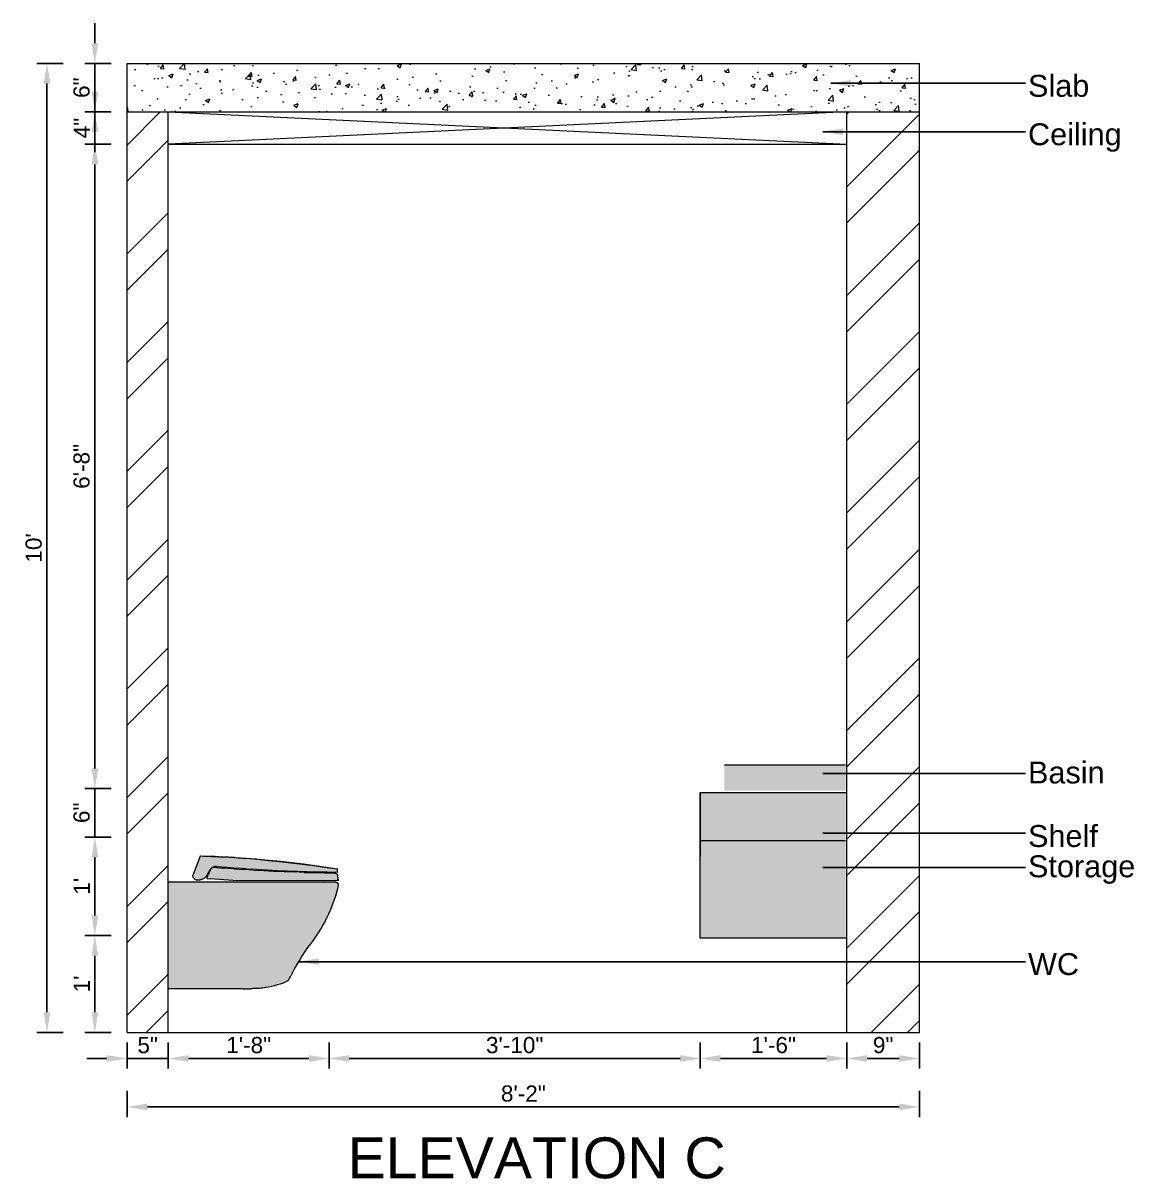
# Model space of a CAD drawing. Header units: inches. Extents: x 213 to 17763, y -4830 to 1802.
# Drawn here: x 5572.4 to 5710, y 1043.3 to 1186.4 of the extents above; entities that cross this region are included whole.
import ezdxf

# ---------------------------------------------------------------- set-up
doc = ezdxf.new("R2010")
doc.units = ezdxf.units.IN
doc.header["$MEASUREMENT"] = 0
doc.linetypes.add('ACAD_ISO02W100', pattern=[15, 12, -3])
doc.linetypes.add('AUDIT_D_060311083008-3', pattern=[0])
for name, color, linetype in [('.', 30, 'Continuous'), ('Edges', 7, 'Continuous'), ('PDF3_Text', 1, 'Continuous')]:
    doc.layers.add(name, color=color, linetype=linetype)
doc.styles.add('_mm text style', font='arial.ttf')
doc.styles.add('PDF Arial', font='arial.ttf')
doc.styles.get("Standard").update_dxf_attribs({"font": 'arial.ttf'})
doc.dimstyles.new('ISO-25', dxfattribs={"dimtxt": 4.5, "dimasz": 2.5, "dimexe": 1.25, "dimexo": 0.625, "dimtad": 1, "dimdec": 0, "dimlunit": 4, "dimtxsty": 'Standard', "dimcen": 2.5, "dimadec": 0, "dimazin": 0, "dimtfac": 1, "dimtdec": 0, "dimtmove": 0, "dimatfit": 3, "dimfxl": 1, "dimarcsym": 0})

# ---------------------------------------------------------------- blocks, each defined once
blk = doc.blocks.new('*D340')
at = {"color": 0, "linetype": 'AUDIT_D_060311083008-3', "lineweight": -2, "transparency": 16777216}
for p, q in [((5581.3, 1183.95), (5581.3, 1186.45)), ((5581.3, 1181.45), (5581.3, 1175.45)), ((5581.3, 1172.95), (5581.3, 1170.45))]:
    blk.add_line(p, q, dxfattribs=at)
at = {"color": 0, "linetype": 'ACAD_ISO02W100', "lineweight": -2, "transparency": 16777216}
for p, q in [((5583.3, 1181.45), (5580.05, 1181.45)), ((5583.3, 1175.45), (5580.05, 1175.45))]:
    blk.add_line(p, q, dxfattribs=at)
at = {"color": 0, "transparency": 16777216}
for points in [[(5580.89, 1183.95), (5581.72, 1183.95), (5581.3, 1181.45)], [(5580.89, 1172.95), (5581.72, 1172.95), (5581.3, 1175.45)]]:
    blk.add_solid(points, dxfattribs=at)
at = {"layer": 'Defpoints', "color": 0, "transparency": 16777216}
for p in [(5585.3, 1181.45), (5581.3, 1175.45), (5585.3, 1175.45)]:
    blk.add_point(p, dxfattribs=at)
at = {"color": 0, "lineweight": 5, "transparency": 16777216, "insert": (5579.66, 1178.45), "char_height": 2, "attachment_point": 5, "rotation": 90}
blk.add_mtext('6"', dxfattribs=at)
blk = doc.blocks.new('*D341')
at = {"color": 0, "linetype": 'AUDIT_D_060311083008-3', "lineweight": -2, "transparency": 16777216}
for p, q in [((5581.3, 1177.95), (5581.3, 1180.45)), ((5581.3, 1175.45), (5581.3, 1171.45)), ((5581.3, 1168.95), (5581.3, 1166.45))]:
    blk.add_line(p, q, dxfattribs=at)
at = {"color": 0, "linetype": 'ACAD_ISO02W100', "lineweight": -2, "transparency": 16777216}
for p, q in [((5583.3, 1175.45), (5580.05, 1175.45)), ((5583.3, 1171.45), (5580.05, 1171.45))]:
    blk.add_line(p, q, dxfattribs=at)
at = {"color": 0, "transparency": 16777216}
for points in [[(5580.89, 1177.95), (5581.72, 1177.95), (5581.3, 1175.45)], [(5580.89, 1168.95), (5581.72, 1168.95), (5581.3, 1171.45)]]:
    blk.add_solid(points, dxfattribs=at)
at = {"layer": 'Defpoints', "color": 0, "transparency": 16777216}
for p in [(5585.3, 1175.45), (5581.3, 1171.45), (5594.3, 1171.45)]:
    blk.add_point(p, dxfattribs=at)
at = {"color": 0, "lineweight": 5, "transparency": 16777216, "insert": (5579.68, 1173.45), "char_height": 2, "attachment_point": 5, "rotation": 90}
blk.add_mtext('4"', dxfattribs=at)
blk = doc.blocks.new('*D342')
at = {"color": 0, "linetype": 'ACAD_ISO02W100', "lineweight": -2, "transparency": 16777216}
for p, q in [((5577.37, 1181.45), (5574.12, 1181.45)), ((5577.37, 1061.45), (5574.12, 1061.45))]:
    blk.add_line(p, q, dxfattribs=at)
at = {"color": 0, "linetype": 'AUDIT_D_060311083008-3', "lineweight": -2, "transparency": 16777216}
blk.add_line((5575.37, 1178.95), (5575.37, 1063.95), dxfattribs=at)
at = {"color": 0, "transparency": 16777216}
for points in [[(5574.95, 1178.95), (5575.79, 1178.95), (5575.37, 1181.45)], [(5574.95, 1063.95), (5575.79, 1063.95), (5575.37, 1061.45)]]:
    blk.add_solid(points, dxfattribs=at)
at = {"layer": 'Defpoints', "color": 0, "transparency": 16777216}
for p in [(5583.3, 1181.45), (5575.37, 1061.45), (5585.3, 1061.45)]:
    blk.add_point(p, dxfattribs=at)
at = {"color": 0, "lineweight": 5, "transparency": 16777216, "insert": (5573.73, 1121.45), "char_height": 2, "attachment_point": 5, "rotation": 90}
blk.add_mtext("10'", dxfattribs=at)
blk = doc.blocks.new('*D343')
at = {"color": 0, "linetype": 'ACAD_ISO02W100', "lineweight": -2, "transparency": 16777216}
for p, q in [((5585.3, 1060.22), (5585.3, 1056.97)), ((5590.38, 1060.22), (5590.38, 1056.97))]:
    blk.add_line(p, q, dxfattribs=at)
at = {"color": 0, "linetype": 'AUDIT_D_060311083008-3', "lineweight": -2, "transparency": 16777216}
for p, q in [((5582.8, 1058.22), (5580.3, 1058.22)), ((5585.3, 1058.22), (5590.38, 1058.22)), ((5592.88, 1058.22), (5595.38, 1058.22))]:
    blk.add_line(p, q, dxfattribs=at)
at = {"color": 0, "transparency": 16777216}
for points in [[(5582.8, 1058.64), (5582.8, 1057.81), (5585.3, 1058.22)], [(5592.88, 1058.64), (5592.88, 1057.81), (5590.38, 1058.22)]]:
    blk.add_solid(points, dxfattribs=at)
at = {"layer": 'Defpoints', "color": 0, "transparency": 16777216}
for p in [(5585.3, 1062.22), (5590.38, 1061.45), (5590.38, 1058.22)]:
    blk.add_point(p, dxfattribs=at)
at = {"color": 0, "lineweight": 5, "transparency": 16777216, "insert": (5587.84, 1059.87), "char_height": 2, "attachment_point": 5}
blk.add_mtext('5"', dxfattribs=at)
blk = doc.blocks.new('*D344')
at = {"color": 0, "linetype": 'ACAD_ISO02W100', "lineweight": -2, "transparency": 16777216}
for p, q in [((5585.3, 1054.22), (5585.3, 1050.97)), ((5683.43, 1054.22), (5683.43, 1050.97))]:
    blk.add_line(p, q, dxfattribs=at)
at = {"color": 0, "linetype": 'AUDIT_D_060311083008-3', "lineweight": -2, "transparency": 16777216}
blk.add_line((5680.93, 1052.22), (5587.8, 1052.22), dxfattribs=at)
at = {"color": 0, "transparency": 16777216}
for points in [[(5587.8, 1052.64), (5587.8, 1051.81), (5585.3, 1052.22)], [(5680.93, 1052.64), (5680.93, 1051.81), (5683.43, 1052.22)]]:
    blk.add_solid(points, dxfattribs=at)
at = {"layer": 'Defpoints', "color": 0, "transparency": 16777216}
for p in [(5585.3, 1062.22), (5683.43, 1061.45), (5585.3, 1052.22)]:
    blk.add_point(p, dxfattribs=at)
at = {"color": 0, "lineweight": 5, "transparency": 16777216, "insert": (5634.37, 1053.87), "char_height": 2, "attachment_point": 5}
blk.add_mtext('8\'-2"', dxfattribs=at)
blk = doc.blocks.new('*D366')
at = {"color": 0, "linetype": 'ACAD_ISO02W100', "lineweight": -2, "transparency": 16777216}
for p, q in [((5583.3, 1171.45), (5580.05, 1171.45)), ((5583.3, 1091.65), (5580.05, 1091.65))]:
    blk.add_line(p, q, dxfattribs=at)
at = {"color": 0, "linetype": 'AUDIT_D_060311083008-3', "lineweight": -2, "transparency": 16777216}
blk.add_line((5581.3, 1168.95), (5581.3, 1094.15), dxfattribs=at)
at = {"color": 0, "transparency": 16777216}
for points in [[(5580.89, 1168.95), (5581.72, 1168.95), (5581.3, 1171.45)], [(5580.89, 1094.15), (5581.72, 1094.15), (5581.3, 1091.65)]]:
    blk.add_solid(points, dxfattribs=at)
at = {"layer": 'Defpoints', "color": 0, "transparency": 16777216}
for p in [(5594.3, 1171.45), (5581.3, 1091.65), (5590.38, 1091.65)]:
    blk.add_point(p, dxfattribs=at)
at = {"color": 0, "lineweight": 5, "transparency": 16777216, "insert": (5579.66, 1131.55), "char_height": 2, "attachment_point": 5, "rotation": 90}
blk.add_mtext('6\'-8"', dxfattribs=at)
blk = doc.blocks.new('*D367')
at = {"color": 0, "linetype": 'AUDIT_D_060311083008-3', "lineweight": -2, "transparency": 16777216}
for p, q in [((5581.3, 1094.15), (5581.3, 1096.65)), ((5581.3, 1091.65), (5581.3, 1085.65)), ((5581.3, 1083.15), (5581.3, 1080.65))]:
    blk.add_line(p, q, dxfattribs=at)
at = {"color": 0, "linetype": 'ACAD_ISO02W100', "lineweight": -2, "transparency": 16777216}
for p, q in [((5583.3, 1091.65), (5580.05, 1091.65)), ((5583.3, 1085.65), (5580.05, 1085.65))]:
    blk.add_line(p, q, dxfattribs=at)
at = {"color": 0, "transparency": 16777216}
for points in [[(5580.89, 1094.15), (5581.72, 1094.15), (5581.3, 1091.65)], [(5580.89, 1083.15), (5581.72, 1083.15), (5581.3, 1085.65)]]:
    blk.add_solid(points, dxfattribs=at)
at = {"layer": 'Defpoints', "color": 0, "transparency": 16777216}
for p in [(5590.38, 1091.65), (5581.3, 1085.65), (5590.38, 1085.65)]:
    blk.add_point(p, dxfattribs=at)
at = {"color": 0, "lineweight": 5, "transparency": 16777216, "insert": (5579.66, 1088.65), "char_height": 2, "attachment_point": 5, "rotation": 90}
blk.add_mtext('6"', dxfattribs=at)
blk = doc.blocks.new('*D368')
at = {"color": 0, "linetype": 'ACAD_ISO02W100', "lineweight": -2, "transparency": 16777216}
for p, q in [((5583.3, 1085.65), (5580.05, 1085.65)), ((5583.3, 1073.45), (5580.05, 1073.45))]:
    blk.add_line(p, q, dxfattribs=at)
at = {"color": 0, "linetype": 'AUDIT_D_060311083008-3', "lineweight": -2, "transparency": 16777216}
blk.add_line((5581.3, 1083.15), (5581.3, 1075.95), dxfattribs=at)
at = {"color": 0, "transparency": 16777216}
for points in [[(5580.89, 1083.15), (5581.72, 1083.15), (5581.3, 1085.65)], [(5580.89, 1075.95), (5581.72, 1075.95), (5581.3, 1073.45)]]:
    blk.add_solid(points, dxfattribs=at)
at = {"layer": 'Defpoints', "color": 0, "transparency": 16777216}
for p in [(5590.38, 1085.65), (5581.3, 1073.45), (5590.38, 1073.45)]:
    blk.add_point(p, dxfattribs=at)
at = {"color": 0, "lineweight": 5, "transparency": 16777216, "insert": (5579.68, 1079.55), "char_height": 2, "attachment_point": 5, "rotation": 90}
blk.add_mtext("1'", dxfattribs=at)
blk = doc.blocks.new('*D369')
at = {"color": 0, "linetype": 'ACAD_ISO02W100', "lineweight": -2, "transparency": 16777216}
for p, q in [((5583.3, 1073.45), (5580.05, 1073.45)), ((5583.3, 1061.45), (5580.05, 1061.45))]:
    blk.add_line(p, q, dxfattribs=at)
at = {"color": 0, "linetype": 'AUDIT_D_060311083008-3', "lineweight": -2, "transparency": 16777216}
blk.add_line((5581.3, 1070.95), (5581.3, 1063.95), dxfattribs=at)
at = {"color": 0, "transparency": 16777216}
for points in [[(5580.89, 1070.95), (5581.72, 1070.95), (5581.3, 1073.45)], [(5580.89, 1063.95), (5581.72, 1063.95), (5581.3, 1061.45)]]:
    blk.add_solid(points, dxfattribs=at)
at = {"layer": 'Defpoints', "color": 0, "transparency": 16777216}
for p in [(5590.38, 1073.45), (5581.3, 1061.45), (5585.3, 1061.45)]:
    blk.add_point(p, dxfattribs=at)
at = {"color": 0, "lineweight": 5, "transparency": 16777216, "insert": (5579.68, 1067.45), "char_height": 2, "attachment_point": 5, "rotation": 90}
blk.add_mtext("1'", dxfattribs=at)
blk = doc.blocks.new('*D350')
at = {"color": 0, "linetype": 'ACAD_ISO02W100', "lineweight": -2, "transparency": 16777216}
for p, q in [((5674.43, 1060.22), (5674.43, 1056.97)), ((5683.43, 1060.22), (5683.43, 1056.97))]:
    blk.add_line(p, q, dxfattribs=at)
at = {"color": 0, "linetype": 'AUDIT_D_060311083008-3', "lineweight": -2, "transparency": 16777216}
blk.add_line((5676.93, 1058.22), (5680.93, 1058.22), dxfattribs=at)
at = {"color": 0, "transparency": 16777216}
for points in [[(5676.93, 1058.64), (5676.93, 1057.81), (5674.43, 1058.22)], [(5680.93, 1058.64), (5680.93, 1057.81), (5683.43, 1058.22)]]:
    blk.add_solid(points, dxfattribs=at)
at = {"layer": 'Defpoints', "color": 0, "transparency": 16777216}
for p in [(5674.43, 1061.45), (5683.43, 1061.45), (5683.43, 1058.22)]:
    blk.add_point(p, dxfattribs=at)
at = {"color": 0, "lineweight": 5, "transparency": 16777216, "insert": (5678.93, 1059.87), "char_height": 2, "attachment_point": 5}
blk.add_mtext('9"', dxfattribs=at)
blk = doc.blocks.new('Toto ls')
at = {"lineweight": 5, "true_color": 0xffffff}
h = blk.add_hatch(color=7, dxfattribs=at)
h.dxf.hatch_style = 1
h.paths.add_polyline_path([(6.39, -3.62), (6.73, -3.13), (7.08, -2.64), (7.44, -2.15), (7.79, -1.67), (8.11, -1.19), (8.4, -0.71), (8.65, -0.28), (8.89, 0.15), (9.11, 0.59), (9.32, 1.03), (9.52, 1.47), (9.7, 1.92), (9.87, 2.36), (10.03, 2.81), (10.17, 3.26), (10.3, 3.71), (10.42, 4.16), (10.53, 4.62), (10.54, 4.66), (10.53, 4.7), (10.52, 4.75), (10.5, 4.79), (10.48, 4.83), (10.45, 4.86), (10.42, 4.89), (10.39, 4.92), (10.35, 4.94), (10.31, 4.95), (10.26, 4.96), (10.22, 4.97), (8.8, 4.97), (-5.6, 4.97), (-10.54, 4.97), (-10.54, -8.23), (-1.24, -8.23), (-0.35, -8.22), (-0.15, -8.22), (-0.04, -8.21), (0.08, -8.21), (0.21, -8.21), (0.28, -8.2), (0.34, -8.2), (0.48, -8.19), (0.63, -8.18), (0.74, -8.17), (0.79, -8.17), (0.96, -8.15), (1.14, -8.13), (1.15, -8.13), (1.33, -8.11), (1.43, -8.09), (1.5, -8.08), (1.88, -8.01), (2.25, -7.94), (2.61, -7.85), (2.97, -7.75), (3.33, -7.64), (3.69, -7.51), (4.04, -7.38), (4.11, -7.34), (4.18, -7.3), (4.24, -7.26), (4.3, -7.2), (4.35, -7.14), (4.4, -7.08), (4.44, -7.01), (4.47, -6.93), (4.63, -6.62), (4.89, -6.12), (5.16, -5.62), (5.45, -5.12), (5.75, -4.62), (6.06, -4.12)])
h.paths.add_polyline_path([(10.5, 5.49), (10.54, 5.21), (10.52, 5.19), (10.49, 5.16), (10.49, 5.16), (10.47, 5.16), (-2.48, 5.18), (-5.32, 5.39), (-5.71, 5.44), (-5.74, 5.46), (-5.76, 5.5), (-5.24, 6.61), (-5.21, 6.65), (-5.19, 6.68), (-5.17, 6.71), (-5.14, 6.73), (-5.12, 6.75), (-5.12, 6.75), (-5.09, 6.77), (-5.05, 6.79), (-5.02, 6.81), (-4.99, 6.82), (-4.93, 6.83), (-3.67, 6.73), (-2.42, 6.64), (-1.18, 6.56), (0.07, 6.48), (1.32, 6.41), (2.56, 6.34), (3.81, 6.29), (5.06, 6.24), (6.31, 6.19), (7.56, 6.16), (8.81, 6.13), (10.06, 6.11), (10.11, 6.1), (10.16, 6.09), (10.21, 6.07), (10.25, 6.05), (10.29, 6.02), (10.33, 5.99), (10.37, 5.95), (10.4, 5.91), (10.43, 5.87), (10.45, 5.82), (10.46, 5.77), (10.47, 5.72), (10.5, 5.5)])
h.paths.add_polyline_path([(-5.75, 5.48), (-5.74, 5.47), (-5.74, 5.46), (-5.75, 5.47), (-5.76, 5.49)], flags=16)
h.paths.add_polyline_path([(10.49, 5.17), (10.5, 5.17), (10.51, 5.18), (10.52, 5.19), (10.5, 5.17)], flags=16)
h.paths.add_polyline_path([(7.44, 7.04), (6.04, 7.22), (4.65, 7.39), (3.25, 7.54), (1.85, 7.68), (0.45, 7.81), (-0.95, 7.92), (-2.36, 8.02), (-3.76, 8.1), (-4.36, 8.13), (-5.17, 8.17), (-6.13, 8.21), (-6.5, 8.23), (-6.51, 8.23), (-6.52, 8.23), (-6.53, 8.22), (-6.54, 8.22), (-6.54, 8.22), (-6.55, 8.21), (-6.56, 8.21), (-6.57, 8.2), (-6.57, 8.2), (-6.58, 8.19), (-6.59, 8.18), (-6.59, 8.18), (-7.46, 5.92), (-7.48, 5.84), (-7.48, 5.76), (-7.47, 5.68), (-7.44, 5.6), (-7.41, 5.52), (-7.37, 5.45), (-7.31, 5.39), (-7.25, 5.33), (-7.18, 5.29), (-7.11, 5.25), (-7.03, 5.23), (-6.95, 5.22), (-6.85, 5.21), (-6.76, 5.22), (-6.66, 5.23), (-6.56, 5.25), (-6.47, 5.27), (-6.38, 5.3), (-6.29, 5.34), (-6.2, 5.38), (-6.11, 5.43), (-6.03, 5.49), (-5.96, 5.55), (-5.88, 5.61), (-5.36, 6.53), (-5.31, 6.59), (-5.25, 6.65), (-5.19, 6.71), (-5.13, 6.75), (-5.06, 6.8), (-4.98, 6.84), (-4.91, 6.87), (-4.83, 6.89), (-4.75, 6.91), (-4.67, 6.92), (-4.58, 6.92), (-4.5, 6.92), (-3.26, 6.82), (-2.02, 6.73), (-0.78, 6.65), (0.45, 6.57), (1.7, 6.51), (2.94, 6.44), (4.18, 6.39), (5.42, 6.34), (6.66, 6.31), (7.9, 6.27), (9.14, 6.25), (10.38, 6.23), (10.45, 6.23), (10.45, 6.64), (10.4, 6.61), (8.83, 6.85)])
at = {"layer": 'Edges', "lineweight": 5}
for p, q in [((-6.59, 8.18), (-7.46, 5.92)), ((-6.59, 8.18), (-6.58, 8.19)), ((-6.59, 8.18), (-6.59, 8.18)), ((-6.58, 8.19), (-6.57, 8.2)), ((-6.57, 8.2), (-6.56, 8.21)), ((-6.57, 8.2), (-6.57, 8.2)), ((-6.56, 8.21), (-6.55, 8.21)), ((-6.55, 8.21), (-6.54, 8.22)), ((-6.54, 8.22), (-6.53, 8.22)), ((-6.54, 8.22), (-6.54, 8.22)), ((-6.53, 8.22), (-6.52, 8.23)), ((-6.52, 8.23), (-6.51, 8.23)), ((-6.51, 8.23), (-6.5, 8.23)), ((-6.5, 8.23), (-6.13, 8.21)), ((-6.5, 8.23), (-5.15, 8.18)), ((-6.13, 8.21), (-5.15, 8.18)), ((-5.17, 8.17), (-6.13, 8.21)), ((-5.15, 8.18), (-5.17, 8.17)), ((-5.17, 8.17), (-4.36, 8.13)), ((-5.15, 8.18), (-3.72, 8.12)), ((-4.36, 8.13), (-5.15, 8.18)), ((-4.36, 8.13), (-3.76, 8.1)), ((-4.36, 8.13), (-3.72, 8.12)), ((-2.36, 8.02), (-3.76, 8.1)), ((-3.72, 8.12), (-2.3, 8.04)), ((-2.36, 8.02), (-0.95, 7.92)), ((-2.3, 8.04), (-0.88, 7.94)), ((0.45, 7.81), (-0.95, 7.92)), ((-0.88, 7.94), (0.54, 7.83)), ((0.45, 7.81), (1.85, 7.68)), ((0.54, 7.83), (1.96, 7.7)), ((1.85, 7.68), (3.25, 7.54)), ((1.96, 7.7), (3.38, 7.56)), ((3.25, 7.54), (4.65, 7.39)), ((3.38, 7.56), (4.8, 7.41)), ((4.65, 7.39), (6.04, 7.22)), ((4.8, 7.41), (6.21, 7.24)), ((6.04, 7.22), (7.44, 7.04)), ((6.21, 7.24), (7.63, 7.05)), ((-7.48, 5.84), (-7.46, 5.92)), ((-7.48, 5.76), (-7.48, 5.84)), ((-7.47, 5.68), (-7.48, 5.76)), ((-5.36, 6.53), (-5.88, 5.61)), ((-5.76, 5.5), (-5.25, 6.59)), ((-5.31, 6.59), (-5.36, 6.53)), ((-5.25, 6.65), (-5.31, 6.59)), ((-5.19, 6.71), (-5.25, 6.65)), ((-5.23, 6.62), (-5.25, 6.59)), ((-5.21, 6.65), (-5.23, 6.62)), ((-5.19, 6.68), (-5.21, 6.65)), ((-5.13, 6.75), (-5.19, 6.71)), ((-5.17, 6.71), (-5.19, 6.68)), ((-5.14, 6.73), (-5.17, 6.71)), ((-5.12, 6.75), (-5.14, 6.73)), ((-5.06, 6.8), (-5.13, 6.75)), ((-5.12, 6.75), (-5.12, 6.75)), ((-5.11, 6.75), (-5.12, 6.75)), ((-5.09, 6.77), (-5.11, 6.75)), ((-5.05, 6.79), (-5.09, 6.77)), ((-4.98, 6.84), (-5.06, 6.8)), ((-5.02, 6.81), (-5.05, 6.79)), ((-4.99, 6.82), (-5.02, 6.81)), ((-4.95, 6.83), (-4.99, 6.82)), ((-4.91, 6.87), (-4.98, 6.84)), ((-4.92, 6.83), (-4.95, 6.83)), ((-4.92, 6.83), (-3.67, 6.73)), ((-4.83, 6.89), (-4.91, 6.87)), ((-4.75, 6.91), (-4.83, 6.89)), ((-4.67, 6.92), (-4.75, 6.91)), ((-4.58, 6.92), (-4.67, 6.92)), ((-4.5, 6.92), (-4.58, 6.92)), ((-4.5, 6.92), (-3.26, 6.82)), ((-2.42, 6.64), (-3.67, 6.73)), ((-3.26, 6.82), (-2.02, 6.73)), ((-2.42, 6.64), (-1.18, 6.56)), ((-0.78, 6.65), (-2.02, 6.73)), ((0.07, 6.48), (-1.18, 6.56)), ((-0.78, 6.65), (0.45, 6.57)), ((0.07, 6.48), (1.32, 6.41)), ((0.45, 6.57), (1.7, 6.51)), ((1.32, 6.41), (2.56, 6.34)), ((1.7, 6.51), (2.94, 6.44)), ((2.56, 6.34), (3.81, 6.29)), ((2.94, 6.44), (4.18, 6.39)), ((3.81, 6.29), (5.06, 6.24)), ((4.18, 6.39), (5.42, 6.34)), ((6.31, 6.19), (5.06, 6.24)), ((5.42, 6.34), (6.66, 6.31)), ((6.31, 6.19), (7.56, 6.16)), ((6.66, 6.31), (7.9, 6.27)), ((7.44, 7.04), (8.83, 6.85)), ((7.56, 6.16), (8.81, 6.13)), ((7.63, 7.05), (9.04, 6.85)), ((7.9, 6.27), (9.14, 6.25)), ((8.81, 6.13), (10.06, 6.11)), ((8.83, 6.85), (10.4, 6.61)), ((9.04, 6.85), (10.45, 6.64)), ((9.14, 6.25), (10.38, 6.23)), ((10.11, 6.1), (10.06, 6.11)), ((10.16, 6.09), (10.11, 6.1)), ((10.21, 6.07), (10.16, 6.09)), ((10.21, 6.07), (10.25, 6.05)), ((10.29, 6.02), (10.25, 6.05)), ((10.33, 5.99), (10.29, 6.02)), ((10.33, 5.99), (10.33, 5.99)), ((10.33, 5.99), (10.37, 5.95)), ((10.4, 5.91), (10.37, 5.95)), ((10.45, 6.23), (10.38, 6.23)), ((10.45, 6.64), (10.4, 6.61)), ((10.43, 5.87), (10.4, 5.91)), ((10.43, 5.87), (10.45, 5.82)), ((10.45, 6.23), (10.45, 6.64)), ((10.46, 5.77), (10.45, 5.82)), ((10.47, 5.72), (10.46, 5.77)), ((-10.54, -8.23), (-10.54, 4.97)), ((-5.6, 4.97), (-10.54, 4.97)), ((-7.44, 5.6), (-7.47, 5.68)), ((-7.41, 5.52), (-7.44, 5.6)), ((-7.37, 5.45), (-7.41, 5.52)), ((-7.31, 5.39), (-7.37, 5.45)), ((-7.25, 5.33), (-7.31, 5.39)), ((-7.18, 5.29), (-7.25, 5.33)), ((-7.11, 5.25), (-7.18, 5.29)), ((-7.03, 5.23), (-7.11, 5.25)), ((-6.95, 5.22), (-7.03, 5.23)), ((-6.85, 5.21), (-6.95, 5.22)), ((-6.76, 5.22), (-6.85, 5.21)), ((-6.66, 5.23), (-6.76, 5.22)), ((-6.56, 5.25), (-6.66, 5.23)), ((-6.47, 5.27), (-6.56, 5.25)), ((-6.38, 5.3), (-6.47, 5.27)), ((-6.29, 5.34), (-6.38, 5.3)), ((-6.2, 5.38), (-6.29, 5.34)), ((-6.11, 5.43), (-6.2, 5.38)), ((-6.03, 5.49), (-6.11, 5.43)), ((-5.96, 5.55), (-6.03, 5.49)), ((-5.88, 5.61), (-5.96, 5.55)), ((-5.76, 5.5), (-5.76, 5.5)), ((-5.76, 5.5), (-5.76, 5.49)), ((-5.76, 5.49), (-5.75, 5.48)), ((-5.75, 5.48), (-5.75, 5.47)), ((-5.75, 5.47), (-5.74, 5.47)), ((-5.74, 5.47), (-5.74, 5.46)), ((-5.74, 5.46), (-5.73, 5.46)), ((-5.74, 5.46), (-5.74, 5.46)), ((-5.73, 5.46), (-5.73, 5.45)), ((-5.73, 5.45), (-5.72, 5.45)), ((-5.72, 5.45), (-5.71, 5.44)), ((-5.71, 5.44), (-5.7, 5.44)), ((-5.7, 5.44), (-5.7, 5.44)), ((-5.7, 5.44), (-5.32, 5.39)), ((8.8, 4.97), (-5.6, 4.97)), ((-2.48, 5.18), (-5.32, 5.39)), ((10.47, 5.16), (-2.48, 5.18)), ((8.76, 4.96), (8.75, 4.95)), ((8.79, 4.96), (8.76, 4.96)), ((8.8, 4.97), (8.79, 4.96)), ((10.22, 4.97), (8.8, 4.97)), ((10.22, 4.97), (10.26, 4.96)), ((10.26, 4.96), (10.31, 4.95)), ((10.31, 4.95), (10.35, 4.94)), ((10.35, 4.94), (10.39, 4.92)), ((10.39, 4.92), (10.42, 4.89)), ((10.42, 4.89), (10.45, 4.86)), ((10.53, 4.62), (10.42, 4.16)), ((10.45, 4.86), (10.48, 4.83)), ((10.5, 5.5), (10.47, 5.72)), ((10.47, 5.16), (10.48, 5.16)), ((10.49, 5.16), (10.48, 5.16)), ((10.48, 4.83), (10.5, 4.79)), ((10.49, 5.17), (10.5, 5.49)), ((10.5, 5.17), (10.49, 5.17)), ((10.49, 5.16), (10.49, 5.17)), ((10.5, 5.49), (10.5, 5.5)), ((10.5, 5.17), (10.5, 5.49)), ((10.5, 5.49), (10.5, 5.49)), ((10.51, 5.17), (10.5, 5.49)), ((10.5, 5.17), (10.5, 5.49)), ((10.54, 5.22), (10.5, 5.49)), ((10.51, 5.18), (10.5, 5.49)), ((10.5, 5.17), (10.5, 5.17)), ((10.5, 5.17), (10.51, 5.17)), ((10.5, 4.79), (10.52, 4.75)), ((10.51, 5.18), (10.52, 5.19)), ((10.51, 5.18), (10.51, 5.18)), ((10.51, 5.17), (10.51, 5.18)), ((10.52, 5.19), (10.53, 5.2)), ((10.52, 5.19), (10.52, 5.19)), ((10.52, 4.75), (10.53, 4.7)), ((10.53, 5.21), (10.54, 5.22)), ((10.53, 5.21), (10.53, 5.2)), ((10.53, 5.2), (10.53, 5.2)), ((10.54, 4.66), (10.53, 4.7)), ((10.54, 4.66), (10.53, 4.62)), ((10.17, 3.26), (10.03, 2.81)), ((10.3, 3.71), (10.17, 3.26)), ((10.42, 4.16), (10.3, 3.71)), ((9.52, 1.47), (9.32, 1.03)), ((9.7, 1.92), (9.52, 1.47)), ((9.87, 2.36), (9.7, 1.92)), ((10.03, 2.81), (9.87, 2.36)), ((8.89, 0.15), (8.65, -0.28)), ((9.11, 0.59), (8.89, 0.15)), ((9.32, 1.03), (9.11, 0.59)), ((8.11, -1.19), (7.79, -1.67)), ((8.4, -0.71), (8.11, -1.19)), ((8.65, -0.28), (8.4, -0.71)), ((7.08, -2.64), (6.73, -3.13)), ((7.44, -2.15), (7.08, -2.64)), ((7.79, -1.67), (7.44, -2.15)), ((6.06, -4.12), (5.75, -4.62)), ((6.39, -3.62), (6.06, -4.12)), ((6.73, -3.13), (6.39, -3.62)), ((5.16, -5.62), (4.89, -6.12)), ((5.45, -5.12), (5.16, -5.62)), ((5.75, -4.62), (5.45, -5.12)), ((4.35, -7.14), (4.3, -7.2)), ((4.4, -7.08), (4.35, -7.14)), ((4.44, -7.01), (4.4, -7.08)), ((4.47, -6.93), (4.44, -7.01)), ((4.47, -6.93), (4.63, -6.62)), ((4.89, -6.12), (4.63, -6.62)), ((-1.34, -8.23), (-10.54, -8.23)), ((-1.26, -8.23), (-1.34, -8.23)), ((-1.26, -8.23), (-0.35, -8.22)), ((-0.15, -8.22), (-0.35, -8.22)), ((-0.04, -8.21), (-0.15, -8.22)), ((0.08, -8.21), (-0.04, -8.21)), ((0.21, -8.21), (0.08, -8.21)), ((0.28, -8.2), (0.21, -8.21)), ((0.34, -8.2), (0.28, -8.2)), ((0.48, -8.19), (0.34, -8.2)), ((0.63, -8.18), (0.48, -8.19)), ((0.74, -8.17), (0.63, -8.18)), ((0.79, -8.17), (0.74, -8.17)), ((0.96, -8.15), (0.79, -8.17)), ((1.14, -8.13), (0.96, -8.15)), ((1.15, -8.13), (1.14, -8.13)), ((1.33, -8.11), (1.15, -8.13)), ((1.43, -8.09), (1.33, -8.11)), ((1.52, -8.08), (1.43, -8.09)), ((1.55, -8.07), (1.52, -8.08)), ((1.88, -8.01), (1.55, -8.07)), ((2.25, -7.94), (1.88, -8.01)), ((2.61, -7.85), (2.25, -7.94)), ((2.97, -7.75), (2.61, -7.85)), ((3.33, -7.64), (2.97, -7.75)), ((3.69, -7.51), (3.33, -7.64)), ((4.04, -7.38), (3.69, -7.51)), ((4.11, -7.34), (4.04, -7.38)), ((4.18, -7.3), (4.11, -7.34)), ((4.24, -7.26), (4.18, -7.3)), ((4.3, -7.2), (4.24, -7.26))]:
    blk.add_line(p, q, dxfattribs=at)
blk = doc.blocks.new('*D379')
at = {"color": 0, "linetype": 'ACAD_ISO02W100', "lineweight": -2, "transparency": 16777216}
for p, q in [((5590.38, 1060.22), (5590.38, 1056.97)), ((5610.31, 1060.22), (5610.31, 1056.97))]:
    blk.add_line(p, q, dxfattribs=at)
at = {"color": 0, "linetype": 'AUDIT_D_060311083008-3', "lineweight": -2, "transparency": 16777216}
blk.add_line((5592.88, 1058.22), (5607.81, 1058.22), dxfattribs=at)
at = {"color": 0, "transparency": 16777216}
for points in [[(5592.88, 1058.64), (5592.88, 1057.81), (5590.38, 1058.22)], [(5607.81, 1058.64), (5607.81, 1057.81), (5610.31, 1058.22)]]:
    blk.add_solid(points, dxfattribs=at)
at = {"layer": 'Defpoints', "color": 0, "transparency": 16777216}
for p in [(5610.31, 1081.25), (5590.38, 1061.45), (5610.31, 1058.22)]:
    blk.add_point(p, dxfattribs=at)
at = {"color": 0, "lineweight": 5, "transparency": 16777216, "insert": (5600.35, 1059.87), "char_height": 2, "attachment_point": 5}
blk.add_mtext('1\'-8"', dxfattribs=at)
blk = doc.blocks.new('*D380')
at = {"color": 0, "linetype": 'ACAD_ISO02W100', "lineweight": -2, "transparency": 16777216}
for p, q in [((5610.31, 1060.22), (5610.31, 1056.97)), ((5656.27, 1060.22), (5656.27, 1056.97))]:
    blk.add_line(p, q, dxfattribs=at)
at = {"color": 0, "linetype": 'AUDIT_D_060311083008-3', "lineweight": -2, "transparency": 16777216}
blk.add_line((5612.81, 1058.22), (5653.77, 1058.22), dxfattribs=at)
at = {"color": 0, "transparency": 16777216}
for points in [[(5612.81, 1058.64), (5612.81, 1057.81), (5610.31, 1058.22)], [(5653.77, 1058.64), (5653.77, 1057.81), (5656.27, 1058.22)]]:
    blk.add_solid(points, dxfattribs=at)
at = {"layer": 'Defpoints', "color": 0, "transparency": 16777216}
for p in [(5610.31, 1081.25), (5656.27, 1073.18), (5656.27, 1058.22)]:
    blk.add_point(p, dxfattribs=at)
at = {"color": 0, "lineweight": 5, "transparency": 16777216, "insert": (5633.29, 1059.87), "char_height": 2, "attachment_point": 5}
blk.add_mtext('3\'-10"', dxfattribs=at)
blk = doc.blocks.new('*D381')
at = {"color": 0, "linetype": 'ACAD_ISO02W100', "lineweight": -2, "transparency": 16777216}
for p, q in [((5656.27, 1060.22), (5656.27, 1056.97)), ((5674.43, 1060.22), (5674.43, 1056.97))]:
    blk.add_line(p, q, dxfattribs=at)
at = {"color": 0, "linetype": 'AUDIT_D_060311083008-3', "lineweight": -2, "transparency": 16777216}
blk.add_line((5658.77, 1058.22), (5671.93, 1058.22), dxfattribs=at)
at = {"color": 0, "transparency": 16777216}
for points in [[(5658.77, 1058.64), (5658.77, 1057.81), (5656.27, 1058.22)], [(5671.93, 1058.64), (5671.93, 1057.81), (5674.43, 1058.22)]]:
    blk.add_solid(points, dxfattribs=at)
at = {"layer": 'Defpoints', "color": 0, "transparency": 16777216}
for p in [(5656.27, 1073.18), (5674.43, 1073.18), (5674.43, 1058.22)]:
    blk.add_point(p, dxfattribs=at)
at = {"color": 0, "lineweight": 5, "transparency": 16777216, "insert": (5665.35, 1059.87), "char_height": 2, "attachment_point": 5}
blk.add_mtext('1\'-6"', dxfattribs=at)

msp = doc.modelspace()

# ---------------------------------------------------------------- hatches: boundary and pattern name
at = {"layer": '.', "lineweight": 5, "transparency": 33554687}
h = msp.add_hatch(dxfattribs=at)
h.set_pattern_fill('AR-CONC', color=1, scale=0.03)
h.set_pattern_definition([(50, (-518.6957, 711.4474), (5.46554, -0.4781726), [0.5715, -6.2865]), (355, (-518.6957, 711.4474), (-1.0573026, 5.7317054), [0.4572, -5.0292175]), (100.45144, (-518.24, 711.4075), (4.4082374, 5.2535326), [0.4857003, -5.3427073]), (46.1842, (-518.696, 712.9714), (8.132371, -1.26127), [0.85725, -9.42975]), (96.63556, (-518.018, 712.866), (7.122124, 7.422784), [0.728551, -8.014068]), (351.18415, (-518.696, 712.971), (7.122124, 7.422784), [0.685799, -7.543792]), (21, (-517.9337, 712.5904), (4.5484317, -3.067956), [0.5715, -6.2865]), (326, (-517.9337, 712.5904), (1.854061, 5.525639), [0.4572, -5.0292]), (71.451445, (-517.5547, 712.3347), (6.4024926, 2.457683), [0.4857003, -5.342698]), (37.5, (-518.6957, 711.4474), (0.0926581, 2.53665117), [0, -4.96824, 0, -5.1054, 0, -5.04825]), (7.5, (-518.6957, 711.4474), (2.0045899, 3.0054172), [0, -2.91084, 0, -4.85394, 0, -1.92405]), (327.5, (-520.395, 711.4474), (4.06771786, -0.1718623), [0, -1.905, 0, -5.9436, 0, -7.8867]), (317.5, (-521.157, 711.4474), (4.4438754, 0.7627947), [0, -2.4765, 0, -3.94716, 0, -5.6007])])
h.paths.add_polyline_path([(5683.43, 1181.45), (5585.3, 1181.45), (5585.3, 1175.45), (5683.43, 1175.45)])
at = {"layer": '.', "lineweight": 5, "true_color": 0xed1f24}
h = msp.add_hatch(dxfattribs=at)
h.set_pattern_fill('ANSI32', color=240)
h.set_pattern_definition([(45, (-518.696, 711.447), (-6.735192, 6.735192), []), (45, (-514.206, 711.447), (-6.735192, 6.735192), [])])
h.paths.add_polyline_path([(5590.38, 1175.45), (5585.3, 1175.45), (5585.3, 1061.45), (5590.38, 1061.45)])
h.paths.add_polyline_path([(5683.43, 1175.45), (5674.43, 1175.45), (5674.43, 1061.45), (5683.43, 1061.45)])
at = {"lineweight": 5, "true_color": 0x000000}
h = msp.add_hatch(color=18, dxfattribs=at)
h.dxf.hatch_style = 1
h.paths.add_polyline_path([(5659.27, 1094.58), (5674.27, 1094.58), (5674.27, 1091.38), (5659.27, 1091.38)])
at = {"lineweight": 5, "true_color": 0xd2cfc4}
h = msp.add_hatch(color=254, dxfattribs=at)
h.dxf.hatch_style = 1
h.paths.add_polyline_path([(5656.27, 1091.18), (5674.27, 1091.18), (5674.27, 1085.18), (5656.27, 1085.18)])
h = msp.add_hatch(color=254, dxfattribs=at)
h.dxf.hatch_style = 1
h.paths.add_polyline_path([(5656.27, 1085.18), (5674.27, 1085.18), (5674.27, 1073.18), (5656.27, 1073.18)])

# ---------------------------------------------------------------- linework, layer by layer
at = {"lineweight": 5}
for p, q in [((5585.3, 1061.45), (5585.3, 1181.45)), ((5585.3, 1181.45), (5683.43, 1181.45)), ((5683.43, 1061.45), (5683.43, 1181.45)), ((5585.3, 1175.45), (5683.43, 1175.45)), ((5590.38, 1061.45), (5590.38, 1175.45)), ((5590.38, 1175.45), (5674.43, 1171.45)), ((5674.43, 1175.45), (5590.38, 1171.45)), ((5674.43, 1061.45), (5674.43, 1175.45)), ((5590.38, 1171.45), (5674.43, 1171.45)), ((5605.37, 1171.45), (5622.41, 1171.45)), ((5659.27, 1094.58), (5674.27, 1094.58)), ((5590.38, 1073.45), (5590.38, 1091.65)), ((5656.27, 1073.18), (5656.27, 1091.18)), ((5656.27, 1091.18), (5656.27, 1083.18)), ((5656.27, 1091.18), (5656.27, 1085.18)), ((5656.27, 1091.18), (5674.43, 1091.18)), ((5674.27, 1085.18), (5656.27, 1085.18)), ((5656.27, 1073.18), (5674.43, 1073.18)), ((5585.3, 1061.45), (5683.43, 1061.45)), ((5605.37, 1061.45), (5622.41, 1061.45))]:
    msp.add_line(p, q, dxfattribs=at)

# ---------------------------------------------------------------- block references
msp.add_blockref('Toto ls', (5600.92, 1075.08), dxfattribs=at)

# ---------------------------------------------------------------- texts
at = {"lineweight": 5, "attachment_point": 1, "style": '_mm text style'}
for s, insert, char_height in [('Slab', (5696.87, 1180.04), 2.715), ('Ceiling', (5696.87, 1174.04), 2.715), ('\\pxi-0.03684,l0.03684,sm1;Basin', (5696.87, 1095), 2.7146), ('Shelf', (5696.87, 1087.13), 2.715), ('Storage', (5696.87, 1083.38), 2.715), ('WC', (5696.87, 1071.27), 2.715)]:
    msp.add_mtext_dynamic_manual_height_columns(s, width=64.865, gutter_width=13.57, heights=[0], dxfattribs=dict(at, insert=insert, char_height=char_height))
at = {"layer": 'PDF3_Text', "lineweight": 5, "insert": (5612.61, 1043.31), "char_height": 5.0688, "attachment_point": 7, "style": 'PDF Arial'}
msp.add_mtext('ELEVATION C', dxfattribs=at)

# ---------------------------------------------------------------- dimensions: what is measured, and where the dimension line sits
at = {"lineweight": 5}
for base, p1, p2, picture, middle in [((5581.3, 1175.45), (5585.3, 1181.45), (5585.3, 1175.45), '*D340', (5579.66, 1178.45)), ((5575.37, 1061.45), (5583.3, 1181.45), (5585.3, 1061.45), '*D342', (5573.73, 1121.45)), ((5581.3, 1171.45), (5585.3, 1175.45), (5594.3, 1171.45), '*D341', (5579.68, 1173.45)), ((5581.3, 1091.65), (5594.3, 1171.45), (5590.38, 1091.65), '*D366', (5579.66, 1131.55)), ((5581.3, 1085.65), (5590.38, 1091.65), (5590.38, 1085.65), '*D367', (5579.66, 1088.65)), ((5581.3, 1073.45), (5590.38, 1085.65), (5590.38, 1073.45), '*D368', (5579.68, 1079.55)), ((5581.3, 1061.45), (5590.38, 1073.45), (5585.3, 1061.45), '*D369', (5579.68, 1067.45))]:
    dim = msp.add_linear_dim(base=base, p1=p1, p2=p2, angle=90, dimstyle='ISO-25', override={"dimtxt": 2, "dimtmove": 1, "dimfxl": 2, "dimfxlon": 1, "dimarcsym": 2}, dxfattribs=at)
    dim.commit()
    dim.dimension.update_dxf_attribs({"geometry": picture, "text_midpoint": middle})
for base, p1, p2, picture, middle in [((5610.31, 1058.22), (5590.38, 1061.45), (5610.31, 1081.25), '*D379', (5600.35, 1059.87)), ((5656.27, 1058.22), (5610.31, 1081.25), (5656.27, 1073.18), '*D380', (5633.29, 1059.87)), ((5674.43, 1058.22), (5656.27, 1073.18), (5674.43, 1073.18), '*D381', (5665.35, 1059.87)), ((5585.3, 1052.22), (5683.43, 1061.45), (5585.3, 1062.22), '*D344', (5634.37, 1053.87)), ((5683.43, 1058.22), (5674.43, 1061.45), (5683.43, 1061.45), '*D350', (5678.93, 1059.87))]:
    dim = msp.add_linear_dim(base=base, p1=p1, p2=p2, dimstyle='ISO-25', override={"dimtxt": 2, "dimtmove": 1, "dimfxl": 2, "dimfxlon": 1, "dimarcsym": 2}, dxfattribs=at)
    dim.commit()
    dim.dimension.update_dxf_attribs({"geometry": picture, "text_midpoint": middle})
dim = msp.add_linear_dim(base=(5590.38, 1058.22), p1=(5585.3, 1062.22), p2=(5590.38, 1061.45), dimstyle='ISO-25', override={"dimtxt": 2, "dimtmove": 1, "dimfxl": 2, "dimfxlon": 1, "dimarcsym": 2}, dxfattribs=at)
dim.commit()
dim.dimension.update_dxf_attribs({"geometry": '*D343', "text_midpoint": (5587.84, 1058.22), "dimtype": 160})

# ---------------------------------------------------------------- leaders
for points in [[(5672.45, 1178.99), (5696.54, 1178.99)], [(5671.45, 1172.99), (5696.54, 1172.99)], [(5671.45, 1093.5), (5696.54, 1093.5)], [(5671.45, 1086.11), (5696.54, 1086.11)], [(5671.45, 1081.89), (5696.54, 1081.89)], [(5606.52, 1070.21), (5696.54, 1070.21)]]:
    msp.add_leader(points, dimstyle='ISO-25', override={"dimgap": 0.625, "dimtad": 0}, dxfattribs=at)

doc.saveas('drawing.dxf')
